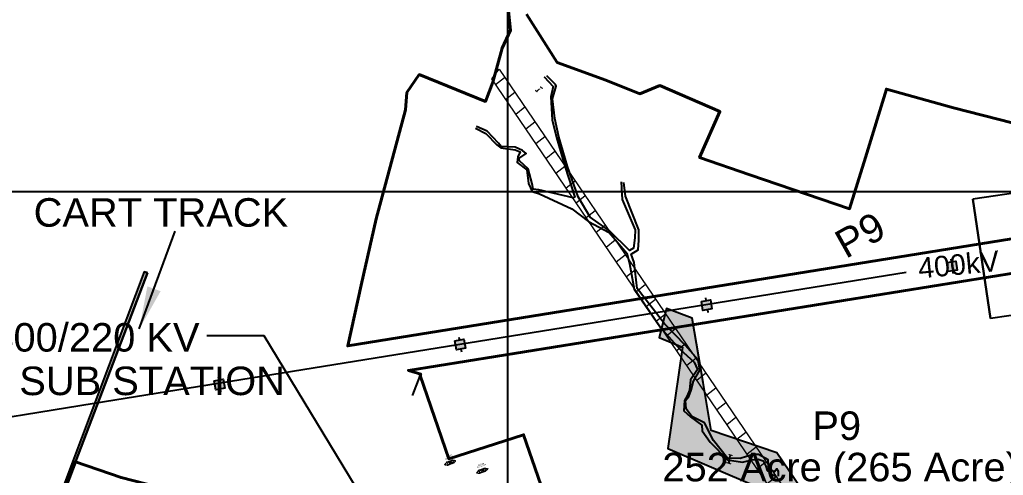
# Model space of a CAD drawing. Header units: metres. Extents: x 201400 to 215600, y 173235 to 1738400.
# Drawn here: x 204645 to 206369, y 1736003 to 1736801 of the extents above; entities that cross this region are included whole.
import ezdxf

# ---------------------------------------------------------------- set-up
doc = ezdxf.new("R2010")
doc.units = ezdxf.units.M
doc.linetypes.add('HIDDEN', pattern=[0.375, 0.25, -0.125])
doc.layers.add('250Acres', color=7, linetype='Continuous', lineweight=25)
doc.layers.add('E-LAY-EXIST', color=8, linetype='HIDDEN', lineweight=0)
for name, color, linetype in [('400 KV POWER LINE', 1, 'Continuous'), ('CHECK DAM', 6, 'Continuous'), ('GRID LINES', 250, 'Continuous'), ('name power lines', 1, 'Continuous'), ('Names', 1, 'Continuous'), ('new streem', 7, 'Continuous'), ('TXT', 222, 'Continuous'), ('VILLAGE NAMES', 5, 'Continuous')]:
    doc.layers.add(name, color=color, linetype=linetype)
doc.layers.add('STREAM', color=7, linetype='Continuous', lineweight=0, true_color=0x3dcfff)
doc.styles.get("Standard").update_dxf_attribs({"font": 'arial.ttf', "height": 50})
doc.styles.add('STYLE1', font='verdana.ttf')
doc.linetypes.add('ZIGZAG', pattern='A,0.0001,-0.2,[131,ltypeshp.shx,S=0.2,R=0,X=-0.2,Y=0],-0.4,[131,ltypeshp.shx,S=0.2,R=180,X=0.2,Y=0],-0.2', length=0.8001)
doc.dimstyles.get("Standard").update_dxf_attribs({"dimtxt": 50, "dimasz": 0.18, "dimexe": 0.18, "dimexo": 0.0625, "dimgap": 0.09, "dimtad": 0, "dimtih": 1, "dimtoh": 1, "dimdec": 4, "dimzin": 0, "dimdsep": 46, "dimtxsty": 'Standard', "dimcen": 0.09, "dimadec": 0, "dimazin": 0, "dimtfac": 1, "dimtdec": 4, "dimtofl": 0, "dimtmove": 0, "dimatfit": 3, "dimfxl": 1, "dimtolj": 1, "dimtzin": 0, "dimarcsym": 0})

# ---------------------------------------------------------------- blocks, each defined once
blk = doc.blocks.new('400kv')
at = {"layer": 'E-LAY-EXIST'}
for p, q in [((366, 382.1, 0.1), (360.1, 380.4, 0.6)), ((360.1, 380.4, 0.6), (364.8, 376.4, 0.1)), ((376.3, 379.7, 0.1), (364.8, 376.4, 0.1)), ((375, 374.1, 0.1), (366, 382.1, 0.1)), ((376.3, 379.7, 0.1), (380.9, 375.7, 0.6)), ((380.9, 375.7, 0.6), (375, 374.1, 0.1)), ((405.6, 339.7, -0.5), (399.7, 338.1, 0.1)), ((399.7, 338.1, 0.1), (404.4, 334.1, -0.5)), ((415.9, 337.4, -0.5), (404.4, 334.1, -0.5)), ((414.6, 331.8, -0.5), (405.6, 339.7, -0.5)), ((420.5, 333.4, 0.1), (414.6, 331.8, -0.5)), ((415.9, 337.4, -0.5), (420.5, 333.4, 0.1))]:
    blk.add_line(p, q, dxfattribs=at)
for points, elevation in [([(376.3, 379.7), (375, 374.1), (364.8, 376.4), (366, 382.1)], 0.1), ([(415.9, 337.4), (414.6, 331.8), (404.4, 334.1), (405.6, 339.7)], -0.5)]:
    blk.add_lwpolyline(points, close=True, dxfattribs=dict(at, elevation=elevation))
at = {"layer": 'TXT', "style": 'STYLE1'}
for s, p in [('MULTI-CKT', (382, 385.3, 0.1)), ('TOWER', (380.9, 388.8, 0.1)), ('MULTI-CKT', (421.6, 343, -0.5)), ('TOWER', (420.6, 346.4, -0.5))]:
    blk.add_text(s, height=2.25, rotation=167.254, dxfattribs=at).set_placement(p)

msp = doc.modelspace()

# ---------------------------------------------------------------- hatches: boundary and pattern name
h = msp.add_hatch(color=253)
h.dxf.hatch_style = 1
h.paths.add_polyline_path([(204869, 1736357.6), (204862.8, 1736359.2), (204738.1, 1736027.8), (204742.8, 1736026.2)])
h = msp.add_hatch(color=253)
h.dxf.hatch_style = 1
h.paths.add_polyline_path([(204742.8, 1736026.2), (204738.1, 1736027.8), (204672.3, 1735853.1), (204636.9, 1735762.2), (204409.2, 1735186.2), (204415.4, 1735188.2), (204641.6, 1735760.4)])
at = {"layer": 'name power lines', "linetype": 'Continuous', "ltscale": 190}
h = msp.add_hatch(color=1, dxfattribs=at)
h.paths.add_polyline_path([(201640, 1735685.8), (201655.8, 1735688), (201658, 1735672.2), (201642.2, 1735670)])
h.paths.add_polyline_path([(202044, 1735744.8), (202059.8, 1735747), (202062, 1735731.2), (202046.2, 1735729)])
h.paths.add_polyline_path([(202465, 1735801.8), (202480.8, 1735804), (202483, 1735788.2), (202467.2, 1735786)])
h.paths.add_polyline_path([(202891, 1735863.8), (202906.8, 1735866), (202909, 1735850.2), (202893.2, 1735848)])
h.paths.add_polyline_path([(203298, 1735920.8), (203313.8, 1735923), (203316, 1735907.2), (203300.2, 1735905)])
h.paths.add_polyline_path([(203725, 1735982.8), (203740.8, 1735985), (203743, 1735969.2), (203727.2, 1735967)])
h.paths.add_polyline_path([(204121, 1736037.8), (204136.8, 1736040), (204139, 1736024.2), (204123.2, 1736022)])
h.paths.add_polyline_path([(204548, 1736095.8), (204563.8, 1736098), (204566, 1736082.2), (204550.2, 1736080)])
h.paths.add_polyline_path([(204985.8, 1736168.6), (205001.6, 1736171.2), (205004.2, 1736155.4), (204988.4, 1736152.8)])
h.paths.add_polyline_path([(205407.8, 1736238.6), (205423.6, 1736241.2), (205426.2, 1736225.4), (205410.4, 1736222.8)])
h.paths.add_polyline_path([(205839.8, 1736307.6), (205855.6, 1736310.2), (205858.2, 1736294.4), (205842.4, 1736291.8)])
h.paths.add_polyline_path([(206269.8, 1736375.6), (206285.6, 1736378.2), (206288.2, 1736362.4), (206272.4, 1736359.8)])
h.paths.add_polyline_path([(206703.8, 1736446.6), (206719.6, 1736449.2), (206722.2, 1736433.4), (206706.4, 1736430.8)])
h.paths.add_polyline_path([(207133.8, 1736514.6), (207149.6, 1736517.2), (207152.2, 1736501.4), (207136.4, 1736498.8)])
h.paths.add_polyline_path([(207574.8, 1736586.6), (207590.6, 1736589.2), (207593.2, 1736573.4), (207577.4, 1736570.8)])
h.paths.add_polyline_path([(207987.8, 1736653.6), (208003.6, 1736656.2), (208006.2, 1736640.4), (207990.4, 1736637.8)])
h.paths.add_polyline_path([(208422.8, 1736723.6), (208438.6, 1736726.2), (208441.2, 1736710.4), (208425.4, 1736707.8)])
at = {"layer": 'new streem'}
h = msp.add_hatch(color=151, dxfattribs=at)
h.dxf.hatch_style = 1
h.paths.add_polyline_path([(206079.5, 1735800.4), (206008.1, 1735837), (206014.3, 1735980.2), (205971.9, 1736042), (205857.2, 1736081.1), (205843.1, 1736165.3), (205823.8, 1736278.2), (205778.4, 1736295), (205766.1, 1736244.4), (205806.9, 1736227.2), (205781.1, 1736049.6), (205938.1, 1735982.3), (205932.5, 1735941.6), (205918.5, 1735802.6), (206009.2, 1735771.8), (206042, 1735663.6), (206118.4, 1735650.2), (206167.1, 1735752.5)])
at = {"layer": 'STREAM'}
h = msp.add_hatch(dxfattribs=at)
h.set_pattern_fill('ANSI31', color=256, scale=250, angle=-6.8053)
h.set_pattern_definition([(38.1947463, (-216732.21, 6130.227), (-19.32301044, 24.55979983), [])])
h.paths.add_polyline_path([(206143.4, 1735747.4), (206123.6, 1735740.9), (205472.4, 1736697.7), (205485.2, 1736714.4)])

# ---------------------------------------------------------------- linework, layer by layer
at = {"color": 7}
for p, q in [((205262.8, 1736420.9), (205263.1, 1736419.9)), ((204862.8, 1736359.2), (204738.1, 1736027.8)), ((204869, 1736357.6), (204742.8, 1736026.2)), ((204862.8, 1736359.2), (204869, 1736357.6))]:
    msp.add_line(p, q, dxfattribs=at)
at = {"color": 1, "linetype": 'Continuous', "ltscale": 50}
for p, q in [((206276.9, 1736381.8), (206277.7, 1736376.9)), ((206280.3, 1736361.1), (206281.1, 1736356.2)), ((205846.9, 1736313.8), (205847.7, 1736308.9)), ((205850.3, 1736293.1), (205851.1, 1736288.2)), ((205414.9, 1736244.8), (205415.7, 1736239.9)), ((205418.3, 1736224.1), (205419.1, 1736219.2)), ((204992.9, 1736174.8), (204993.7, 1736169.9)), ((204996.3, 1736154.1), (204997.1, 1736149.2))]:
    msp.add_line(p, q, dxfattribs=at)
for points in [[(206269.8, 1736375.6), (206285.6, 1736378.2), (206288.2, 1736362.4), (206272.4, 1736359.8), (206269.8, 1736375.6)], [(205839.8, 1736307.6), (205855.6, 1736310.2), (205858.2, 1736294.4), (205842.4, 1736291.8), (205839.8, 1736307.6)], [(205407.8, 1736238.6), (205423.6, 1736241.2), (205426.2, 1736225.4), (205410.4, 1736222.8), (205407.8, 1736238.6)], [(204985.8, 1736168.6), (205001.6, 1736171.2), (205004.2, 1736155.4), (204988.4, 1736152.8), (204985.8, 1736168.6)]]:
    msp.add_lwpolyline(points, dxfattribs=at)
at = {"color": 253, "flags": 128}
for points in [[(204869, 1736357.6), (204862.8, 1736359.2), (204738.1, 1736027.8), (204742.8, 1736026.2)], [(204742.8, 1736026.2), (204738.1, 1736027.8), (204672.3, 1735853.1), (204636.9, 1735762.2), (204409.2, 1735186.2), (204415.4, 1735188.2), (204641.6, 1735760.4)]]:
    msp.add_lwpolyline(points, close=True, dxfattribs=at)
at = {"layer": '250Acres', "color": 5, "lineweight": 40, "flags": 128}
for points in [[(205487.1, 1736958.1), (205505.3, 1736783.2), (205490.4, 1736751.2), (205474, 1736691.7), (205461.6, 1736658.2), (205345.3, 1736705.2), (205323.7, 1736673.6), (205320.9, 1736643.1), (205269.9, 1736452), (205243.2, 1736336), (205219.8, 1736229.6), (206597.5, 1736451.6), (206663.2, 1736462.2), (206663.2, 1736910.8)], [(206631.5, 1736822.6), (206605.6, 1736726.1), (206498.6, 1736759.7), (206462.4, 1736600.9), (206281.5, 1736647.1), (206164.3, 1736679.6), (206127.7, 1736559.9), (206099.6, 1736469.9), (205924.7, 1736529.5), (205836.7, 1736559.6), (205872.2, 1736640.3), (205766.7, 1736685.9), (205732.1, 1736671.6), (205672.2, 1736695.1), (205587.3, 1736726.2), (205533, 1736810.9)]]:
    msp.add_lwpolyline(points, dxfattribs=at)
for points in [[(206663.2, 1736401.8), (206660, 1736401.2), (206660, 1736400.9), (206597.5, 1736390.9), (205326.3, 1736186.5), (205347.8, 1736180.1), (205346.8, 1736177.5), (205397.3, 1736031.4), (205528.1, 1736073.8), (205613.6, 1735826.1), (205691.2, 1735601), (205917.7, 1735674.3), (206597.5, 1735894.3), (206660, 1735914.5), (206663.2, 1735914.5)], [(205078.9, 1735842.7), (205078.2, 1735839.2), (204995.2, 1735870.9), (205008.9, 1735951.1), (204822.7, 1735998.7), (204742.8, 1736026.2), (204641.6, 1735760.4), (204415.4, 1735188.2), (205215.4, 1735447.1)]]:
    msp.add_lwpolyline(points, close=True, dxfattribs=at)
at = {"layer": '400 KV POWER LINE', "linetype": 'ZIGZAG', "ltscale": 50, "elevation": 302.5}
msp.add_lwpolyline([(206198.9, 1736358.4), (204775.5, 1736128.5), (204508.9, 1736085.2)], dxfattribs=at)
msp.add_lwpolyline([(206198.9, 1736358.4), (204775.5, 1736128.5), (204508.9, 1736085.2)], dxfattribs=at)
at = {"layer": 'CHECK DAM', "linetype": 'Continuous', "const_width": 2}
for points in [[(205548.5, 1736677.8), (205552.3, 1736674.4)], [(205548.5, 1736677.8), (205552.3, 1736674.4)], [(205557.2, 1736683.9), (205561.7, 1736680.6)], [(205557.2, 1736683.9), (205561.7, 1736680.6)], [(205887.5, 1736039.4), (205894.5, 1736037.2)], [(205887.5, 1736039.4), (205894.5, 1736037.2)], [(205883.4, 1736025.2), (205892, 1736022.6)], [(205883.4, 1736025.2), (205892, 1736022.6)]]:
    msp.add_lwpolyline(points, dxfattribs=at)
for points, elevation in [([(205559, 1736682), (205559, 1736682), (205551, 1736676), (205551, 1736676), (205559, 1736682)], 311.4), ([(205559, 1736682), (205559, 1736682), (205551, 1736676), (205551, 1736676), (205559, 1736682)], 311.4), ([(205887, 1736025), (205888, 1736025.1), (205888, 1736024), (205889, 1736024), (205890, 1736034), (205891, 1736037), (205890, 1736037.1), (205889, 1736035.1), (205887, 1736025)], 307.9), ([(205887, 1736025), (205888, 1736025.1), (205888, 1736024), (205889, 1736024), (205890, 1736034), (205891, 1736037), (205890, 1736037.1), (205889, 1736035.1), (205887, 1736025)], 307.9)]:
    msp.add_lwpolyline(points, dxfattribs=dict(at, elevation=elevation))
at = {"layer": 'GRID LINES', "color": 9, "linetype": 'Continuous'}
for p, q in [((205500, 1738300), (205500, 1730460)), ((201500, 1736500), (215500, 1736500))]:
    msp.add_line(p, q, dxfattribs=at)
at = {"layer": 'name power lines', "color": 6, "linetype": 'Continuous', "ltscale": 50}
for points in [[(205333.7, 1736142.8), (205333.9, 1736143.7), (205346.9, 1736177.4), (205346.8, 1736177.4)], [(205346.8, 1736177.5), (205397.3, 1736031.4)]]:
    msp.add_lwpolyline(points, dxfattribs=at)
at = {"layer": 'new streem', "color": 151, "flags": 128}
msp.add_lwpolyline([(206079.5, 1735800.4), (206008.1, 1735837), (206014.3, 1735980.2), (205971.9, 1736042), (205857.2, 1736081.1), (205843.1, 1736165.3), (205823.8, 1736278.2), (205778.4, 1736295), (205766.1, 1736244.4), (205806.9, 1736227.2), (205781.1, 1736049.6), (205938.1, 1735982.3), (205932.5, 1735941.6), (205918.5, 1735802.6), (206009.2, 1735771.8), (206042, 1735663.6), (206118.4, 1735650.2), (206167.1, 1735752.5)], close=True, dxfattribs=at)
at = {"layer": 'STREAM'}
msp.add_lwpolyline([(206143.4, 1735747.4), (206123.6, 1735740.9), (205472.4, 1736697.7), (205485.2, 1736714.4), (206143.4, 1735747.4)], dxfattribs=at)
for points, elevation in [([(205564, 1736701), (205580, 1736684), (205576, 1736666), (205578, 1736626), (205586, 1736595), (205601, 1736543.1), (205618.1, 1736490.3), (205615, 1736489), (205555.1, 1736503), (205545, 1736504), (205543, 1736513.9), (205536, 1736540), (205521, 1736554), (205520, 1736558.1), (205532.9, 1736566.7), (205526, 1736572), (205513.1, 1736578), (205488.9, 1736579), (205484, 1736585), (205464.1, 1736606), (205445.9, 1736614)], 314.3), ([(205699, 1736517), (205701, 1736486), (205724, 1736433), (205723, 1736419), (205721, 1736401), (205714, 1736397), (205679, 1736431), (205645, 1736455), (205623.9, 1736491.1), (205605, 1736544), (205590, 1736596), (205583, 1736628), (205579, 1736662.9), (205585.4, 1736684.9), (205584.3, 1736687.5), (205569, 1736703)], 312.4), ([(205444, 1736611), (205462, 1736602), (205481, 1736582), (205488, 1736577), (205513.1, 1736573.1), (205522, 1736570), (205518, 1736561), (205516.9, 1736551), (205534, 1736538), (205537, 1736514), (205543, 1736500), (205555.9, 1736496), (205613, 1736469.9), (205642.1, 1736447.9), (205678, 1736428.1), (205709, 1736392), (205714, 1736374), (205721.9, 1736329), (205768, 1736262), (205802, 1736224), (205827, 1736201), (205833, 1736188), (205821, 1736170), (205819, 1736152), (205815, 1736141.9), (205810, 1736134), (205809, 1736116), (205821, 1736105), (205840.6, 1736090.7), (205841, 1736081), (205855, 1736061), (205885.8, 1736029.6), (205912, 1736026), (205929, 1736030), (205939.3, 1736031.2), (205948.3, 1736027.9), (205952.9, 1736018.8), (205955.1, 1736011.1), (205963.5, 1736004), (205969, 1736002)], 317.2), ([(205975, 1736001), (205975, 1736009.5), (205972, 1736014), (205968, 1736009), (205958, 1736013), (205957, 1736030), (205940, 1736039), (205930, 1736039), (205908, 1736032), (205885.4, 1736032.6), (205861, 1736063.9), (205845, 1736095), (205823, 1736106), (205813, 1736119), (205812, 1736134), (205818, 1736141), (205822, 1736152), (205826, 1736168), (205837.1, 1736186.9), (205834, 1736205), (205812, 1736230.1), (205775, 1736268), (205727, 1736330), (205722.1, 1736376), (205717, 1736390.5), (205729, 1736398), (205730, 1736415), (205730, 1736433), (205707, 1736492), (205704, 1736516)], 310.6)]:
    msp.add_lwpolyline(points, dxfattribs=dict(at, elevation=elevation))
at = {"layer": 'STREAM', "linetype": 'Continuous', "lineweight": 25}
for points, elevation in [([(205564, 1736701), (205580, 1736684), (205576, 1736666), (205578, 1736626), (205586, 1736595), (205601, 1736543.1), (205618.1, 1736490.3), (205615, 1736489), (205555.1, 1736503), (205545, 1736504), (205543, 1736513.9), (205536, 1736540), (205521, 1736554), (205520, 1736558.1), (205532.9, 1736566.7), (205526, 1736572), (205513.1, 1736578), (205488.9, 1736579), (205484, 1736585), (205464.1, 1736606), (205445.9, 1736614)], 314.3), ([(205564, 1736701), (205580, 1736684), (205576, 1736666), (205578, 1736626), (205586, 1736595), (205601, 1736543.1), (205618.1, 1736490.3), (205615, 1736489), (205555.1, 1736503), (205545, 1736504), (205543, 1736513.9), (205536, 1736540), (205521, 1736554), (205520, 1736558.1), (205532.9, 1736566.7), (205526, 1736572), (205513.1, 1736578), (205488.9, 1736579), (205484, 1736585), (205464.1, 1736606), (205445.9, 1736614)], 314.3), ([(205699, 1736517), (205701, 1736486), (205724, 1736433), (205723, 1736419), (205721, 1736401), (205714, 1736397), (205679, 1736431), (205645, 1736455), (205623.9, 1736491.1), (205605, 1736544), (205590, 1736596), (205583, 1736628), (205579, 1736662.9), (205585.4, 1736684.9), (205584.3, 1736687.5), (205569, 1736703)], 312.4), ([(205699, 1736517), (205701, 1736486), (205724, 1736433), (205723, 1736419), (205721, 1736401), (205714, 1736397), (205679, 1736431), (205645, 1736455), (205623.9, 1736491.1), (205605, 1736544), (205590, 1736596), (205583, 1736628), (205579, 1736662.9), (205585.4, 1736684.9), (205584.3, 1736687.5), (205569, 1736703)], 312.4), ([(205444, 1736611), (205462, 1736602), (205481, 1736582), (205488, 1736577), (205513.1, 1736573.1), (205522, 1736570), (205518, 1736561), (205516.9, 1736551), (205534, 1736538), (205537, 1736514), (205543, 1736500), (205555.9, 1736496), (205613, 1736469.9), (205642.1, 1736447.9), (205678, 1736428.1), (205709, 1736392), (205714, 1736374), (205721.9, 1736329), (205768, 1736262), (205802, 1736224), (205827, 1736201), (205833, 1736188), (205821, 1736170), (205819, 1736152), (205815, 1736141.9), (205810, 1736134), (205809, 1736116), (205821, 1736105), (205840.6, 1736090.7), (205841, 1736081), (205855, 1736061), (205885.8, 1736029.6), (205912, 1736026), (205929, 1736030), (205939.3, 1736031.2), (205948.3, 1736027.9), (205952.9, 1736018.8), (205955.1, 1736011.1), (205963.5, 1736004), (205969, 1736002)], 317.2), ([(205444, 1736611), (205462, 1736602), (205481, 1736582), (205488, 1736577), (205513.1, 1736573.1), (205522, 1736570), (205518, 1736561), (205516.9, 1736551), (205534, 1736538), (205537, 1736514), (205543, 1736500), (205555.9, 1736496), (205613, 1736469.9), (205642.1, 1736447.9), (205678, 1736428.1), (205709, 1736392), (205714, 1736374), (205721.9, 1736329), (205768, 1736262), (205802, 1736224), (205827, 1736201), (205833, 1736188), (205821, 1736170), (205819, 1736152), (205815, 1736141.9), (205810, 1736134), (205809, 1736116), (205821, 1736105), (205840.6, 1736090.7), (205841, 1736081), (205855, 1736061), (205885.8, 1736029.6), (205912, 1736026), (205929, 1736030), (205939.3, 1736031.2), (205948.3, 1736027.9), (205952.9, 1736018.8), (205955.1, 1736011.1), (205963.5, 1736004), (205969, 1736002)], 317.2), ([(205975, 1736001), (205975, 1736009.5), (205972, 1736014), (205968, 1736009), (205958, 1736013), (205957, 1736030), (205940, 1736039), (205930, 1736039), (205908, 1736032), (205885.4, 1736032.6), (205861, 1736063.9), (205845, 1736095), (205823, 1736106), (205813, 1736119), (205812, 1736134), (205818, 1736141), (205822, 1736152), (205826, 1736168), (205837.1, 1736186.9), (205834, 1736205), (205812, 1736230.1), (205775, 1736268), (205727, 1736330), (205722.1, 1736376), (205717, 1736390.5), (205729, 1736398), (205730, 1736415), (205730, 1736433), (205707, 1736492), (205704, 1736516)], 310.6), ([(205975, 1736001), (205975, 1736009.5), (205972, 1736014), (205968, 1736009), (205958, 1736013), (205957, 1736030), (205940, 1736039), (205930, 1736039), (205908, 1736032), (205885.4, 1736032.6), (205861, 1736063.9), (205845, 1736095), (205823, 1736106), (205813, 1736119), (205812, 1736134), (205818, 1736141), (205822, 1736152), (205826, 1736168), (205837.1, 1736186.9), (205834, 1736205), (205812, 1736230.1), (205775, 1736268), (205727, 1736330), (205722.1, 1736376), (205717, 1736390.5), (205729, 1736398), (205730, 1736415), (205730, 1736433), (205707, 1736492), (205704, 1736516)], 310.6)]:
    msp.add_lwpolyline(points, dxfattribs=dict(at, elevation=elevation))

# ---------------------------------------------------------------- block references
at = {"rotation": 32.70900758124661}
msp.add_blockref('400kv', (205292.1, 1735506.7, 0.3), dxfattribs=at)

# ---------------------------------------------------------------- texts
at = {"layer": '250Acres', "linetype": 'Continuous', "lineweight": 40, "ltscale": 50}
msp.add_text('P9', height=50, rotation=29.1325, dxfattribs=at).set_placement((206092.8, 1736381.5))
for s, p in [('P9', (206034.4, 1736064.7)), ('252 Acre (265 Acre)', (205771.4, 1735992.2))]:
    msp.add_text(s, height=50, dxfattribs=at).set_placement(p)
at = {"layer": '400 KV POWER LINE', "linetype": 'ZIGZAG', "ltscale": 50, "insert": (206218, 1736383.5), "char_height": 36, "width": 157.466, "attachment_point": 1, "rotation": 5.4141}
msp.add_mtext('400kV', dxfattribs=at)
msp.add_mtext('400kV', dxfattribs=at)
at = {"layer": 'Names', "color": 0, "linetype": 'Continuous', "ltscale": 50}
msp.add_text('CART TRACK', height=50, dxfattribs=at).set_placement((204669.3, 1736438.5))
at = {"layer": 'VILLAGE NAMES', "color": 7, "linetype": 'Continuous'}
for s, p in [('400/220 KV', (204595.1, 1736219.6)), (' GRID SUB STATION', (204430.7, 1736143.3))]:
    msp.add_text(s, height=50, dxfattribs=at).set_placement(p)

# ---------------------------------------------------------------- leaders
at = {"layer": 'name power lines', "color": 7, "linetype": 'Continuous', "ltscale": 50}
for points in [[(206485.3, 1736511.7), (206315.5, 1736486.5), (206346.6, 1736277.5)], [(206516.4, 1736302.7), (206346.6, 1736277.5), (206315.5, 1736486.5)], [(204854.5, 1736259.3), (204917.3, 1736430.8)]]:
    msp.add_leader(points, dimstyle='Standard', override={"dimtxt": 24, "dimasz": 75}, dxfattribs=at)
at = {"layer": 'name power lines', "color": 7, "linetype": 'Continuous', "ltscale": 190}
msp.add_leader([(205269.4, 1735924.3), (205073.3, 1736247.2), (204972.8, 1736247.2)], dimstyle='Standard', override={"dimtxt": 24, "dimasz": 50}, dxfattribs=at)

doc.saveas('drawing.dxf')
